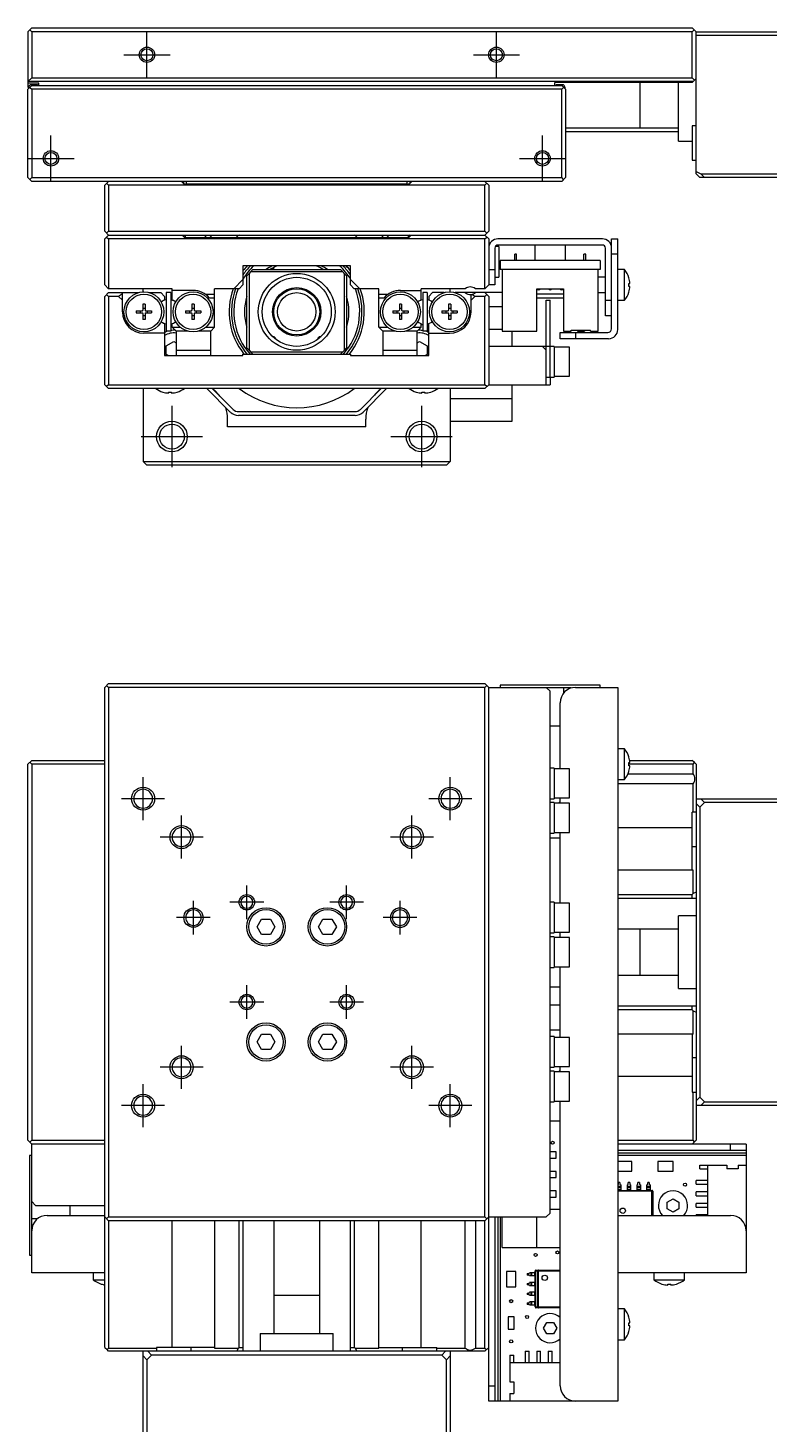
# Model space of a CAD drawing. Extents: x 0 to 668, y -8 to 417.
# Drawn here: x 98.8 to 195.3, y 224.8 to 406.7 of the extents above; entities that cross this region are included whole.
import ezdxf

# ---------------------------------------------------------------- set-up
doc = ezdxf.new("R2010")
doc.units = 0
doc.header["$LTSCALE"] = 0.5
doc.linetypes.add('CENTER', pattern=[50.8, 31.75, -6.35, 6.35, -6.35])
for name, color, linetype in [('MSM_CENTER', 1, 'CENTER'), ('MSM_CONTINUOUS', 7, 'CONTINUOUS'), ('MSM_NARROW', 5, 'CONTINUOUS')]:
    doc.layers.add(name, color=color, linetype=linetype)

msp = doc.modelspace()

# ---------------------------------------------------------------- linework, layer by layer
at = {"layer": 'MSM_CENTER'}
for p, q in [((114.25, 400.25), (114.25, 406.25)), ((159.75, 400.25), (159.75, 406.25)), ((111.25, 403.25), (117.25, 403.25)), ((156.75, 403.25), (162.75, 403.25)), ((101.75, 386.75), (101.75, 392.75)), ((165.75, 386.75), (165.75, 392.75)), ((98.75, 389.75), (104.75, 389.75)), ((162.75, 389.75), (168.75, 389.75)), ((117.49, 357.49), (117.49, 349.49)), ((150.01, 357.49), (150.01, 349.49)), ((113.49, 353.49), (121.49, 353.49)), ((146.01, 353.49), (154.01, 353.49)), ((113.75, 303.5), (113.75, 309.1)), ((153.75, 303.5), (153.75, 309.1)), ((116.55, 306.3), (110.95, 306.3)), ((156.55, 306.3), (150.95, 306.3)), ((118.75, 298.5), (118.75, 304.1)), ((148.75, 298.5), (148.75, 304.1)), ((121.55, 301.3), (115.95, 301.3)), ((151.55, 301.3), (145.95, 301.3)), ((127.25, 290.6), (127.25, 295)), ((140.25, 290.6), (140.25, 295)), ((120.3, 288.6), (120.3, 293)), ((147.2, 288.6), (147.2, 293)), ((129.45, 292.8), (125.05, 292.8)), ((142.45, 292.8), (138.05, 292.8)), ((122.5, 290.8), (118.1, 290.8)), ((149.4, 290.8), (145, 290.8)), ((127.25, 277.6), (127.25, 282)), ((140.25, 277.6), (140.25, 282)), ((129.45, 279.8), (125.05, 279.8)), ((142.45, 279.8), (138.05, 279.8)), ((118.75, 268.5), (118.75, 274.1)), ((148.75, 268.5), (148.75, 274.1)), ((121.55, 271.3), (115.95, 271.3)), ((151.55, 271.3), (145.95, 271.3)), ((113.75, 263.5), (113.75, 269.1)), ((153.75, 263.5), (153.75, 269.1)), ((116.55, 266.3), (110.95, 266.3)), ((156.55, 266.3), (150.95, 266.3))]:
    msp.add_line(p, q, dxfattribs=at)
at = {"layer": 'MSM_CONTINUOUS'}
for p, q in [((98.75, 406.25), (99.25, 406.75)), ((98.75, 406.25), (98.75, 399.05)), ((99, 406.5), (99.25, 406.25)), ((99.25, 406.75), (185.25, 406.75)), ((99.25, 406.25), (99.25, 400.25)), ((185.25, 406.25), (99.25, 406.25)), ((185.75, 406.25), (185.25, 406.75)), ((185.25, 406.25), (185.5, 406.5)), ((185.25, 400.25), (185.25, 406.25)), ((185.75, 406.25), (199.25, 406.25)), ((185.75, 387.75), (185.75, 406.25)), ((199.25, 405.75), (185.75, 405.75)), ((99.25, 400.25), (98.75, 399.75)), ((185.35, 399.75), (98.75, 399.75)), ((100.15, 399.55), (98.75, 399.55)), ((98.75, 398.75), (99.25, 399.25)), ((98.85, 398.95), (98.75, 399.05)), ((98.75, 387.25), (98.75, 398.75)), ((98.85, 398.85), (98.85, 399.05)), ((99, 399), (99.25, 398.75)), ((99.85, 399.35), (99.15, 399.35)), ((99.15, 399.35), (99.15, 399.15)), ((99.25, 400.25), (185.25, 400.25)), ((99.25, 399.25), (168.25, 399.25)), ((99.25, 398.75), (99.25, 387.25)), ((168.25, 398.75), (99.25, 398.75)), ((99.85, 399.25), (99.85, 399.35)), ((100.15, 399.25), (100.15, 399.55)), ((185.25, 399.65), (167.35, 399.65)), ((167.35, 399.25), (167.35, 399.65)), ((168.35, 399.35), (167.65, 399.35)), ((167.65, 399.35), (167.65, 399.25)), ((168.25, 399.25), (168.75, 398.75)), ((168.25, 398.75), (168.5, 399)), ((168.25, 387.25), (168.25, 398.75)), ((168.35, 399.15), (168.35, 399.35)), ((168.65, 399.05), (168.65, 398.85)), ((168.75, 398.75), (168.75, 387.25)), ((178.45, 393.75), (178.45, 399.65)), ((183.45, 392), (183.45, 399.65)), ((185.55, 399.95), (185.25, 400.25)), ((185.25, 399.65), (185.55, 399.95)), ((185.55, 399.95), (185.75, 400.15)), ((168.75, 393.75), (183.45, 393.75)), ((168.75, 393.25), (183.45, 393.25)), ((185.25, 394), (185.25, 389.5)), ((185.75, 394), (185.25, 394)), ((183.45, 392), (185.25, 392)), ((185.25, 389.5), (185.75, 389.5)), ((185.75, 388.06), (186.36, 387.75)), ((186.25, 387.25), (185.75, 387.75)), ((186.36, 387.75), (199.25, 387.75)), ((186.36, 387.75), (186.86, 387.25)), ((99.25, 386.75), (98.75, 387.25)), ((99.25, 387.25), (99, 387)), ((99.25, 387.25), (168.25, 387.25)), ((168.25, 386.75), (99.25, 386.75)), ((108.75, 386.25), (109.25, 386.75)), ((108.75, 380.25), (108.75, 386.25)), ((109.25, 386.25), (109, 386.5)), ((158.25, 386.25), (109.25, 386.25)), ((109.25, 386.25), (109.25, 380.25)), ((119.05, 386.45), (118.75, 386.75)), ((119.05, 386.45), (148.45, 386.45)), ((148.75, 386.75), (148.45, 386.45)), ((158.25, 386.75), (158.75, 386.25)), ((158.5, 386.5), (158.25, 386.25)), ((158.25, 380.25), (158.25, 386.25)), ((158.75, 386.25), (158.75, 380.25)), ((168.5, 387), (168.25, 387.25)), ((168.25, 386.75), (168.75, 387.25)), ((199.25, 387.25), (186.25, 387.25)), ((109.25, 379.75), (108.75, 380.25)), ((108.75, 379.25), (109.25, 379.75)), ((108.75, 373.25), (108.75, 379.25)), ((109.25, 380.25), (109, 380)), ((109, 379.5), (109.25, 379.25)), ((109.25, 380.25), (158.25, 380.25)), ((109.25, 379.75), (158.25, 379.75)), ((158.25, 379.25), (109.25, 379.25)), ((109.25, 379.25), (109.25, 372.75)), ((119.15, 379.45), (118.85, 379.75)), ((119.25, 379.65), (118.95, 379.65)), ((119.15, 379.45), (148.35, 379.45)), ((119.25, 379.45), (119.25, 379.65)), ((121.74, 379.45), (122.04, 379.75)), ((122.75, 379.75), (122.45, 379.45)), ((145.05, 379.45), (144.75, 379.75)), ((145.46, 379.75), (145.76, 379.45)), ((148.55, 379.65), (148.25, 379.65)), ((148.25, 379.65), (148.25, 379.45)), ((148.65, 379.75), (148.35, 379.45)), ((158.5, 380), (158.25, 380.25)), ((158.25, 379.75), (158.75, 380.25)), ((158.25, 379.75), (158.75, 379.25)), ((158.25, 379.25), (158.5, 379.5)), ((158.25, 372.75), (158.25, 379.25)), ((158.75, 379.25), (158.75, 373.25)), ((173.55, 379.25), (159.95, 379.25)), ((174.75, 367.55), (174.75, 379.25)), ((174.75, 379.25), (175.55, 379.25)), ((175.55, 367.45), (175.55, 379.25)), ((159.55, 378.05), (159.55, 373.25)), ((160.05, 378.25), (159.6, 378.25)), ((173.55, 378.45), (159.95, 378.45)), ((160.05, 378.25), (160.05, 374.25)), ((162.13, 376.45), (162.13, 377.25)), ((162.38, 377.25), (162.13, 377.25)), ((162.38, 376.45), (162.38, 377.25)), ((164.75, 378.45), (164.75, 376.45)), ((168.75, 376.45), (168.75, 378.45)), ((171.13, 376.45), (171.13, 377.25)), ((171.38, 377.25), (171.13, 377.25)), ((171.38, 376.45), (171.38, 377.25)), ((173.95, 369.25), (173.95, 378.05)), ((175.55, 377.25), (174.75, 377.25)), ((140.75, 375.75), (126.75, 375.75)), ((126.75, 375.75), (126.75, 373.25)), ((127.75, 374.95), (127.55, 374.75)), ((127.75, 374.95), (128.05, 375.25)), ((139.75, 374.95), (127.75, 374.95)), ((128.05, 375.25), (139.45, 375.25)), ((139.45, 375.25), (140.25, 374.45)), ((140.75, 373.25), (140.75, 375.75)), ((158.75, 375.25), (159.55, 375.25)), ((160.05, 375.95), (160.25, 375.95)), ((160.25, 376.45), (160.25, 375.25)), ((173.25, 376.45), (160.25, 376.45)), ((173.25, 375.25), (160.25, 375.25)), ((160.5, 375.25), (160.5, 367.25)), ((173, 367.25), (173, 375.25)), ((173.25, 376.45), (173.25, 375.25)), ((176.45, 375.25), (175.55, 375.25)), ((176.45, 371.25), (176.45, 375.25)), ((109.25, 372.75), (108.75, 373.25)), ((125.54, 372.75), (126.75, 373.96)), ((126.75, 373.25), (126.25, 372.75)), ((127.25, 374.45), (127.55, 374.75)), ((127.25, 365.05), (127.25, 374.45)), ((127.55, 374.75), (127.55, 364.75)), ((139.95, 364.75), (139.95, 374.75)), ((140.25, 374.45), (140.25, 365.05)), ((140.75, 373.96), (141.96, 372.75)), ((141.25, 372.75), (140.75, 373.25)), ((158.75, 373.25), (158.25, 372.75)), ((159.55, 373.25), (158.75, 373.25)), ((159.55, 374.25), (160.05, 374.25)), ((173.95, 374.25), (173, 374.25)), ((177.01, 374.18), (177.01, 374.2)), ((177.01, 373.45), (177.14, 373.45)), ((177.01, 373.05), (177.01, 373.45)), ((177.14, 373.05), (177.01, 373.05)), ((108.75, 371.75), (109.25, 372.25)), ((108.75, 360.25), (108.75, 371.75)), ((109, 372), (109.25, 371.75)), ((117.55, 372.75), (109.25, 372.75)), ((109.25, 372.25), (113.14, 372.25)), ((109.25, 371.75), (109.25, 360.25)), ((110.55, 371.75), (109.25, 371.75)), ((111.05, 372.1), (110.55, 371.75)), ((110.55, 371.75), (111.05, 371.25)), ((111.05, 369.75), (111.05, 372.25)), ((113.75, 372.35), (113.75, 372.75)), ((114.57, 372.25), (116.05, 372.25)), ((116.55, 371.75), (116.05, 372.25)), ((116.55, 371.29), (116.41, 371.21)), ((116.55, 371.75), (116.55, 371.29)), ((117.35, 372.25), (116.75, 372.25)), ((116.75, 372.25), (116.75, 367.25)), ((117.35, 372.25), (117.35, 367.25)), ((117.55, 371.29), (117.55, 372.75)), ((120.25, 372.55), (117.55, 372.55)), ((117.93, 371.08), (117.55, 371.29)), ((121.85, 372.05), (123.05, 372.05)), ((123.05, 371.55), (122.4, 371.55)), ((126.25, 372.75), (123.05, 372.75)), ((123.05, 367.75), (123.05, 372.75)), ((144.45, 372.75), (141.25, 372.75)), ((144.45, 367.75), (144.45, 372.75)), ((144.45, 372.05), (145.65, 372.05)), ((145.11, 371.55), (144.45, 371.55)), ((147.25, 372.55), (149.95, 372.55)), ((149.95, 371.29), (149.58, 371.08)), ((155.69, 372.75), (149.95, 372.75)), ((149.95, 371.29), (149.95, 372.75)), ((150.75, 372.25), (150.15, 372.25)), ((150.15, 372.25), (150.15, 367.25)), ((150.75, 372.25), (150.75, 367.25)), ((151.45, 372.25), (150.95, 371.75)), ((150.95, 371.75), (150.95, 371.29)), ((151.09, 371.21), (150.95, 371.29)), ((152.94, 372.25), (151.45, 372.25)), ((153.75, 372.35), (153.75, 372.75)), ((160.5, 372.25), (154.37, 372.25)), ((156.45, 372), (156.57, 372.02)), ((156.45, 369.75), (156.45, 372)), ((156.45, 371.25), (156.95, 371.75)), ((156.95, 371.75), (156.57, 372.02)), ((158.25, 371.75), (156.95, 371.75)), ((158.25, 372.75), (157.01, 372.75)), ((158.75, 371.75), (158.25, 372.25)), ((158.25, 371.75), (158.5, 372)), ((158.25, 360.25), (158.25, 371.75)), ((158.75, 371.75), (158.75, 360.25)), ((165, 372.75), (168.5, 372.75)), ((165, 367.25), (165, 372.75)), ((168.5, 372.05), (165, 372.05)), ((168.5, 371.55), (165, 371.55)), ((166.25, 371.25), (166.75, 371.25)), ((166.25, 360.25), (166.25, 371.25)), ((166.75, 361.25), (166.75, 371.25)), ((168.5, 372.75), (168.5, 367.25)), ((173, 372.25), (173.95, 372.25)), ((173.95, 371.25), (174.75, 371.25)), ((175.55, 371.25), (176.45, 371.25)), ((177.01, 372.3), (177.01, 372.32)), ((112.85, 369.89), (113.65, 369.89)), ((112.85, 369.89), (112.85, 369.6)), ((112.85, 369.6), (113.65, 369.6)), ((113.38, 369.89), (113.38, 369.6)), ((114, 370.75), (113.71, 370.75)), ((113.71, 370.75), (113.71, 369.95)), ((113.71, 370.22), (114, 370.22)), ((113.71, 369.54), (113.71, 368.75)), ((114, 370.75), (114, 369.95)), ((114, 369.54), (114, 368.75)), ((114.06, 369.89), (114.85, 369.89)), ((114.06, 369.6), (114.85, 369.6)), ((114.32, 369.6), (114.32, 369.89)), ((114.85, 369.89), (114.85, 369.6)), ((119.25, 369.89), (120.05, 369.89)), ((119.25, 369.89), (119.25, 369.6)), ((119.25, 369.6), (120.05, 369.6)), ((119.78, 369.89), (119.78, 369.6)), ((120.4, 370.75), (120.11, 370.75)), ((120.11, 370.75), (120.11, 369.95)), ((120.11, 370.22), (120.4, 370.22)), ((120.11, 369.54), (120.11, 368.75)), ((120.4, 370.75), (120.4, 369.95)), ((120.4, 369.54), (120.4, 368.75)), ((120.46, 369.89), (121.25, 369.89)), ((120.46, 369.6), (121.25, 369.6)), ((120.72, 369.6), (120.72, 369.89)), ((121.25, 369.89), (121.25, 369.6)), ((146.25, 369.89), (147.05, 369.89)), ((146.25, 369.89), (146.25, 369.6)), ((146.25, 369.6), (147.05, 369.6)), ((146.78, 369.89), (146.78, 369.6)), ((147.4, 370.75), (147.11, 370.75)), ((147.11, 370.75), (147.11, 369.95)), ((147.11, 370.22), (147.4, 370.22)), ((147.11, 369.54), (147.11, 368.75)), ((147.4, 370.75), (147.4, 369.95)), ((147.4, 369.54), (147.4, 368.75)), ((147.46, 369.89), (148.25, 369.89)), ((147.46, 369.6), (148.25, 369.6)), ((147.72, 369.6), (147.72, 369.89)), ((148.25, 369.89), (148.25, 369.6)), ((152.65, 369.89), (153.45, 369.89)), ((152.65, 369.89), (152.65, 369.6)), ((152.65, 369.6), (153.45, 369.6)), ((153.18, 369.89), (153.18, 369.6)), ((153.8, 370.75), (153.51, 370.75)), ((153.51, 370.75), (153.51, 369.95)), ((153.51, 370.22), (153.8, 370.22)), ((153.51, 369.54), (153.51, 368.75)), ((153.8, 370.75), (153.8, 369.95)), ((153.8, 369.54), (153.8, 368.75)), ((153.86, 369.89), (154.65, 369.89)), ((153.86, 369.6), (154.65, 369.6)), ((154.12, 369.6), (154.12, 369.89)), ((154.65, 369.89), (154.65, 369.6)), ((158.75, 370.45), (160.5, 370.45)), ((113.71, 369.28), (114, 369.28)), ((114, 368.75), (113.71, 368.75)), ((116.18, 368.42), (116.55, 368.21)), ((116.55, 368.21), (116.55, 364.05)), ((117.55, 368.21), (117.69, 368.29)), ((117.55, 367.75), (117.55, 368.21)), ((117.55, 367.75), (118.59, 367.75)), ((117.55, 367.75), (118.05, 367.25)), ((120.11, 369.28), (120.4, 369.28)), ((120.4, 368.75), (120.11, 368.75)), ((121.91, 367.75), (123.05, 367.75)), ((122.55, 367.25), (123.05, 367.75)), ((144.45, 367.75), (145.59, 367.75)), ((144.45, 367.75), (144.95, 367.25)), ((147.11, 369.28), (147.4, 369.28)), ((147.4, 368.75), (147.11, 368.75)), ((148.91, 367.75), (149.95, 367.75)), ((149.45, 367.25), (149.95, 367.75)), ((149.81, 368.29), (149.95, 368.21)), ((149.95, 367.75), (149.95, 368.21)), ((150.95, 368.21), (151.33, 368.42)), ((150.95, 364.05), (150.95, 368.21)), ((153.51, 369.28), (153.8, 369.28)), ((153.8, 368.75), (153.51, 368.75)), ((174.75, 369.25), (173.95, 369.25)), ((116.55, 366.95), (113.85, 366.95)), ((117.35, 367.25), (116.75, 367.25)), ((116.75, 365.33), (117.75, 365.9)), ((117.75, 365.9), (118.05, 365.73)), ((119.54, 367.25), (118.05, 367.25)), ((118.05, 367.25), (118.05, 364.05)), ((122.55, 367.25), (120.97, 367.25)), ((122.55, 364.05), (122.55, 367.25)), ((130.59, 366.55), (130.78, 366.55)), ((131, 366.32), (130.78, 366.55)), ((131, 366.32), (130.83, 366.32)), ((131, 366.19), (131, 366.32)), ((136.73, 366.55), (136.5, 366.32)), ((136.67, 366.32), (136.5, 366.32)), ((136.5, 366.32), (136.5, 366.19)), ((136.73, 366.55), (136.92, 366.55)), ((146.54, 367.25), (144.95, 367.25)), ((144.95, 367.25), (144.95, 364.05)), ((149.45, 367.25), (147.97, 367.25)), ((149.45, 364.05), (149.45, 367.25)), ((149.45, 365.73), (149.75, 365.9)), ((149.75, 365.9), (150.75, 365.33)), ((150.75, 367.25), (150.15, 367.25)), ((150.95, 366.95), (153.65, 366.95)), ((160.5, 367.45), (158.75, 367.45)), ((160.5, 367.25), (165, 367.25)), ((161.75, 367.25), (161.75, 365.25)), ((168.05, 366.25), (168.05, 367.05)), ((168.05, 367.05), (174.25, 367.05)), ((174.35, 366.25), (168.05, 366.25)), ((168.5, 367.25), (169.5, 367.25)), ((169.5, 367.35), (172, 367.35)), ((169.5, 367.25), (169.5, 367.35)), ((170.05, 367.05), (170.05, 366.25)), ((170.3, 367.35), (170.3, 367.25)), ((170.3, 367.25), (171.2, 367.25)), ((170.68, 367.35), (170.68, 367.25)), ((170.83, 367.35), (170.83, 367.25)), ((171.2, 367.35), (171.2, 367.25)), ((172, 367.25), (172, 367.35)), ((172, 367.25), (173, 367.25)), ((116.55, 364.05), (126.75, 364.05)), ((116.75, 364.17), (116.75, 365.33)), ((116.96, 364.05), (116.75, 364.17)), ((118.05, 364.75), (122.55, 364.75)), ((126.75, 364.05), (126.75, 364.25)), ((126.75, 364.25), (140.75, 364.25)), ((127.55, 364.75), (127.25, 365.05)), ((127.55, 364.75), (127.75, 364.55)), ((127.75, 364.55), (139.75, 364.55)), ((128.05, 364.25), (127.75, 364.55)), ((139.75, 364.55), (139.45, 364.25)), ((139.75, 364.55), (139.95, 364.75)), ((140.25, 365.05), (139.95, 364.75)), ((140.75, 364.25), (140.75, 364.05)), ((140.75, 364.05), (150.95, 364.05)), ((144.95, 364.75), (149.45, 364.75)), ((150.75, 364.17), (150.54, 364.05)), ((150.75, 365.33), (150.75, 364.17)), ((167.25, 365.25), (158.75, 365.25)), ((165.75, 365.25), (166.25, 364.75)), ((167.25, 365.25), (167.25, 361.25)), ((169.25, 365.15), (167.25, 365.15)), ((169.25, 361.35), (169.25, 365.15)), ((166.25, 361.25), (167.25, 361.25)), ((166.75, 361.25), (166.75, 360.25)), ((167.25, 361.35), (169.25, 361.35)), ((109.25, 359.75), (108.75, 360.25)), ((109.25, 360.25), (109, 360)), ((109.25, 360.25), (158.25, 360.25)), ((158.25, 359.75), (109.25, 359.75)), ((113.75, 359.75), (113.75, 350.25)), ((116.3, 359.29), (116.32, 359.29)), ((117.05, 359.29), (117.45, 359.29)), ((117.05, 359.16), (117.05, 359.29)), ((117.45, 359.29), (117.45, 359.16)), ((118.18, 359.29), (118.2, 359.29)), ((125.1, 356.69), (122.04, 359.75)), ((122.75, 359.75), (125.46, 357.04)), ((142.04, 357.04), (144.75, 359.75)), ((145.46, 359.75), (142.4, 356.69)), ((149.3, 359.29), (149.32, 359.29)), ((150.05, 359.29), (150.45, 359.29)), ((150.05, 359.16), (150.05, 359.29)), ((150.45, 359.29), (150.45, 359.16)), ((151.18, 359.29), (151.2, 359.29)), ((153.75, 359.75), (153.75, 350.25)), ((153.75, 358.45), (161.75, 358.45)), ((158.5, 360), (158.25, 360.25)), ((158.75, 360.25), (158.25, 359.75)), ((158.75, 360.25), (166.75, 360.25)), ((161.75, 360.25), (161.75, 355.45)), ((126.17, 356.75), (141.34, 356.75)), ((124.75, 354.75), (124.75, 355.75)), ((141.34, 356.25), (126.17, 356.25)), ((142.75, 354.75), (142.75, 355.75)), ((161.75, 355.45), (153.75, 355.45)), ((142.75, 354.75), (124.75, 354.75)), ((114.25, 349.75), (113.75, 350.25)), ((113.75, 350.25), (153.75, 350.25)), ((153.25, 349.75), (114.25, 349.75)), ((153.75, 350.25), (153.25, 349.75)), ((109.25, 321.3), (108.75, 320.8)), ((108.75, 234.8), (108.75, 320.8)), ((109.25, 320.8), (109, 321.05)), ((109.25, 321.3), (158.25, 321.3)), ((158.25, 320.8), (109.25, 320.8)), ((109.25, 320.8), (109.25, 251.8)), ((158.75, 320.8), (158.25, 321.3)), ((158.5, 321.05), (158.25, 320.8)), ((158.25, 251.8), (158.25, 320.8)), ((158.75, 227.8), (158.75, 320.8)), ((158.75, 320.8), (169.5, 320.8)), ((160.25, 321.1), (160.25, 320.8)), ((173.25, 321.1), (160.25, 321.1)), ((166.75, 320.3), (166.25, 320.8)), ((166.75, 252.3), (166.75, 320.3)), ((168.5, 320.8), (168.5, 320.06)), ((169.5, 320.72), (169.5, 320.8)), ((170.05, 320.8), (175.55, 320.8)), ((173.25, 320.8), (173.25, 321.1)), ((175.55, 320.8), (175.55, 227.8)), ((168.05, 310.2), (168.05, 318.8)), ((166.75, 315.8), (168.05, 315.8)), ((99.25, 311.3), (98.75, 310.8)), ((99.25, 311.3), (108.75, 311.3)), ((176.45, 312.8), (175.55, 312.8)), ((176.45, 308.8), (176.45, 312.8)), ((177.01, 311.73), (177.01, 311.75)), ((177.11, 311.3), (185.25, 311.3)), ((185.55, 311), (185.25, 311.3)), ((98.75, 261.8), (98.75, 310.8)), ((99, 311.05), (99.25, 310.8)), ((108.75, 310.8), (99.25, 310.8)), ((99.25, 310.8), (99.25, 261.8)), ((167.25, 310.3), (166.75, 310.3)), ((167.25, 310.3), (167.25, 306.3)), ((169.25, 310.2), (167.25, 310.2)), ((169.25, 306.4), (169.25, 310.2)), ((176.9, 309.56), (185.35, 309.56)), ((177.01, 311), (177.14, 311)), ((177.01, 310.6), (177.01, 311)), ((185.35, 310.8), (177.01, 310.8)), ((177.14, 310.6), (177.01, 310.6)), ((177.01, 309.85), (177.01, 309.87)), ((185.35, 310.8), (185.55, 311)), ((185.35, 309.56), (185.35, 310.8)), ((185.55, 311), (185.75, 310.8)), ((185.75, 310.8), (185.75, 261.8)), ((175.55, 308.8), (176.45, 308.8)), ((185.35, 308.24), (175.55, 308.24)), ((185.35, 304.55), (185.35, 308.24)), ((166.75, 306.3), (167.25, 306.3)), ((167.25, 305.8), (166.75, 305.8)), ((167.25, 306.4), (169.25, 306.4)), ((167.25, 305.8), (167.25, 301.8)), ((169.25, 305.7), (167.25, 305.7)), ((168.05, 305.7), (168.05, 306.4)), ((169.25, 301.9), (169.25, 305.7)), ((185.75, 306.3), (246.25, 306.3)), ((186.25, 305.19), (185.75, 305.69)), ((186.86, 305.8), (186.25, 305.19)), ((186.36, 306.3), (186.86, 305.8)), ((199.25, 305.8), (186.86, 305.8)), ((185.25, 297), (185.25, 304.55)), ((185.75, 304.55), (185.25, 304.55)), ((186.25, 305.19), (186.25, 267.41)), ((185.25, 302.5), (175.55, 302.5)), ((166.75, 301.8), (167.25, 301.8)), ((166.75, 301.2), (168.05, 301.2)), ((167.25, 301.9), (169.25, 301.9)), ((168.05, 292.7), (168.05, 301.9)), ((185.25, 300.05), (185.75, 300.05)), ((185.35, 297), (175.55, 297)), ((185.35, 293.94), (185.35, 297)), ((175.55, 293.8), (185.25, 293.8)), ((185.75, 293.3), (175.55, 293.3)), ((185.25, 293.8), (185.35, 293.94)), ((185.25, 293.3), (185.25, 293.8)), ((185.75, 294.11), (185.35, 293.94)), ((167.25, 292.8), (166.75, 292.8)), ((167.25, 292.8), (167.25, 288.8)), ((169.25, 292.7), (167.25, 292.7)), ((169.25, 288.9), (169.25, 292.7)), ((128.6, 289.6), (129.17, 290.6)), ((129.17, 288.6), (128.6, 289.6)), ((129.17, 290.6), (130.33, 290.6)), ((130.33, 290.6), (130.91, 289.6)), ((130.91, 289.6), (130.33, 288.6)), ((136.6, 289.6), (137.17, 290.6)), ((137.17, 288.6), (136.6, 289.6)), ((137.17, 290.6), (138.33, 290.6)), ((138.33, 290.6), (138.91, 289.6)), ((138.91, 289.6), (138.33, 288.6)), ((183.45, 289.3), (175.55, 289.3)), ((178.45, 283.3), (178.45, 289.3)), ((183.45, 281.55), (183.45, 291.05)), ((185.75, 291.05), (183.45, 291.05)), ((130.33, 288.6), (129.17, 288.6)), ((138.33, 288.6), (137.17, 288.6)), ((166.75, 288.8), (167.25, 288.8)), ((167.25, 288.3), (166.75, 288.3)), ((167.25, 288.9), (169.25, 288.9)), ((167.25, 288.3), (167.25, 284.3)), ((169.25, 288.2), (167.25, 288.2)), ((168.05, 288.2), (168.05, 288.9)), ((169.25, 284.4), (169.25, 288.2)), ((166.75, 284.3), (167.25, 284.3)), ((167.25, 284.4), (169.25, 284.4)), ((168.05, 275.2), (168.05, 284.4)), ((175.55, 283.3), (183.45, 283.3)), ((166.75, 281.8), (168.05, 281.8)), ((183.45, 281.55), (185.75, 281.55)), ((168.05, 279.4), (166.75, 279.4)), ((175.55, 279.3), (185.75, 279.3)), ((185.25, 278.8), (175.55, 278.8)), ((185.25, 278.8), (185.25, 279.3)), ((185.35, 278.66), (185.25, 278.8)), ((185.35, 275.6), (185.35, 278.66)), ((185.35, 278.66), (185.75, 278.49)), ((128.6, 274.6), (129.17, 275.6)), ((129.17, 275.6), (130.33, 275.6)), ((130.33, 275.6), (130.91, 274.6)), ((136.6, 274.6), (137.17, 275.6)), ((137.17, 275.6), (138.33, 275.6)), ((138.33, 275.6), (138.91, 274.6)), ((166.75, 276.2), (168.05, 276.2)), ((167.25, 275.3), (166.75, 275.3)), ((167.25, 275.3), (167.25, 271.3)), ((169.25, 275.2), (167.25, 275.2)), ((169.25, 271.4), (169.25, 275.2)), ((185.35, 275.6), (175.55, 275.6)), ((185.25, 275.6), (185.25, 268.05)), ((129.17, 273.6), (128.6, 274.6)), ((130.33, 273.6), (129.17, 273.6)), ((130.91, 274.6), (130.33, 273.6)), ((137.17, 273.6), (136.6, 274.6)), ((138.33, 273.6), (137.17, 273.6)), ((138.91, 274.6), (138.33, 273.6)), ((166.75, 271.3), (167.25, 271.3)), ((167.25, 271.4), (169.25, 271.4)), ((168.05, 270.7), (168.05, 271.4)), ((185.75, 272.55), (185.25, 272.55)), ((167.25, 270.8), (166.75, 270.8)), ((167.25, 270.8), (167.25, 266.8)), ((169.25, 270.7), (167.25, 270.7)), ((169.25, 266.9), (169.25, 270.7)), ((185.25, 270.1), (175.55, 270.1)), ((185.25, 268.05), (185.75, 268.05)), ((185.35, 261.8), (185.35, 268.05)), ((166.75, 266.8), (167.25, 266.8)), ((167.25, 266.9), (169.25, 266.9)), ((168.05, 229.8), (168.05, 266.9)), ((185.75, 266.91), (186.25, 267.41)), ((246.25, 266.3), (185.75, 266.3)), ((186.25, 267.41), (186.86, 266.8)), ((186.86, 266.8), (186.36, 266.3)), ((186.86, 266.8), (199.25, 266.8)), ((166.75, 264.3), (168.05, 264.3)), ((98.75, 261.8), (99.25, 261.3)), ((99.25, 261.8), (99, 261.55)), ((99.25, 261.8), (108.75, 261.8)), ((99.25, 244.5), (99.25, 261.3)), ((108.75, 261.3), (99.25, 261.3)), ((167.55, 260.27), (166.75, 260.27)), ((167.55, 259.47), (167.55, 260.27)), ((175.55, 261.8), (185.35, 261.8)), ((192.25, 261.3), (175.55, 261.3)), ((175.55, 260.5), (192.25, 260.5)), ((185.25, 261.3), (185.55, 261.6)), ((185.55, 261.6), (185.35, 261.8)), ((185.75, 261.8), (185.55, 261.6)), ((190.25, 260.5), (190.25, 261.3)), ((192.25, 261.3), (192.25, 244.5)), ((98.95, 259.8), (98.95, 246.8)), ((99.25, 259.8), (98.95, 259.8)), ((166.75, 259.47), (167.55, 259.47)), ((192.25, 260.1), (175.55, 260.1)), ((192.25, 259.8), (175.55, 259.8)), ((177.38, 259.01), (175.55, 259.01)), ((177.38, 257.76), (177.38, 259.01)), ((180.77, 259.01), (180.77, 257.76)), ((182.77, 259.01), (180.77, 259.01)), ((182.77, 257.76), (182.77, 259.01)), ((186.25, 258.05), (186.25, 258.55)), ((186.25, 258.55), (189.75, 258.55)), ((187.25, 258.55), (187.25, 252)), ((189.75, 258.55), (189.75, 258.05)), ((191.25, 258.55), (191.25, 258.05)), ((191.25, 258.55), (192.25, 258.55)), ((167.55, 257.73), (166.75, 257.73)), ((166.75, 256.93), (167.55, 256.93)), ((167.55, 256.93), (167.55, 257.73)), ((175.55, 257.76), (177.38, 257.76)), ((180.77, 257.76), (182.77, 257.76)), ((185.75, 256.05), (185.75, 256.55)), ((187.25, 256.55), (185.75, 256.55)), ((186.25, 258.05), (187.25, 258.05)), ((191.25, 258.05), (189.75, 258.05)), ((167.55, 255.19), (166.75, 255.19)), ((167.55, 254.39), (167.55, 255.19)), ((175.55, 256), (175.64, 256.05)), ((175.55, 255.79), (175.96, 255.79)), ((175.55, 255.69), (175.96, 255.69)), ((175.96, 255.36), (175.55, 255.36)), ((175.55, 255.25), (180, 255.25)), ((180.1, 255.15), (175.55, 255.15)), ((175.84, 256.3), (175.64, 256.3)), ((175.64, 256.05), (175.64, 256.3)), ((175.84, 256.3), (175.84, 256.05)), ((175.84, 256.05), (175.96, 255.98)), ((175.96, 255.98), (175.96, 255.25)), ((176.8, 255.98), (176.91, 256.05)), ((176.8, 255.25), (176.8, 255.98)), ((176.8, 255.79), (177.23, 255.79)), ((176.8, 255.69), (177.23, 255.69)), ((177.23, 255.36), (176.8, 255.36)), ((177.11, 256.3), (176.91, 256.3)), ((176.91, 256.05), (176.91, 256.3)), ((177.11, 256.3), (177.11, 256.05)), ((177.11, 256.05), (177.23, 255.98)), ((177.23, 255.98), (177.23, 255.25)), ((178.07, 255.98), (178.18, 256.05)), ((178.07, 255.25), (178.07, 255.98)), ((178.07, 255.79), (178.5, 255.79)), ((178.07, 255.69), (178.5, 255.69)), ((178.5, 255.36), (178.07, 255.36)), ((178.18, 256.05), (178.18, 256.3)), ((178.38, 256.3), (178.18, 256.3)), ((178.38, 256.3), (178.38, 256.05)), ((178.38, 256.05), (178.5, 255.98)), ((178.5, 255.98), (178.5, 255.25)), ((179.34, 255.98), (179.45, 256.05)), ((179.34, 255.25), (179.34, 255.98)), ((179.34, 255.79), (179.77, 255.79)), ((179.34, 255.69), (179.77, 255.69)), ((179.77, 255.36), (179.34, 255.36)), ((179.65, 256.3), (179.45, 256.3)), ((179.45, 256.05), (179.45, 256.3)), ((179.65, 256.3), (179.65, 256.05)), ((179.65, 256.05), (179.77, 255.98)), ((179.77, 255.98), (179.77, 255.25)), ((180, 252), (180, 255.25)), ((180.1, 255.15), (180.1, 252)), ((185.75, 256.05), (187.25, 256.05)), ((185.75, 254.55), (185.75, 255.05)), ((187.25, 255.05), (185.75, 255.05)), ((99.25, 253.8), (99.75, 253.3)), ((99.75, 253.3), (108.75, 253.3)), ((104.25, 252), (104.25, 253.3)), ((166.75, 254.39), (167.55, 254.39)), ((182, 253.73), (182.75, 254.17)), ((182, 252.87), (182, 253.73)), ((182.75, 254.17), (183.5, 253.73)), ((183.5, 253.73), (183.5, 252.87)), ((185.75, 254.55), (187.25, 254.55)), ((185.75, 253.05), (185.75, 253.55)), ((187.25, 253.55), (185.75, 253.55)), ((185.75, 253.05), (187.25, 253.05)), ((99.99, 251.55), (99.25, 251.55)), ((101.25, 252), (108.75, 252)), ((108.75, 251.8), (109.25, 251.3)), ((109, 251.55), (109.25, 251.8)), ((109.25, 251.8), (158.25, 251.8)), ((109.25, 251.3), (109.25, 234.7)), ((158.25, 251.3), (109.25, 251.3)), ((117.55, 234.8), (117.55, 251.3)), ((123.05, 251.3), (123.05, 234.7)), ((126.25, 234.8), (126.25, 251.3)), ((126.75, 251.3), (126.75, 234.3)), ((130.75, 251.3), (130.75, 236.6)), ((136.75, 236.6), (136.75, 251.3)), ((140.75, 234.3), (140.75, 251.3)), ((141.25, 251.3), (141.25, 234.8)), ((144.45, 234.7), (144.45, 251.3)), ((149.95, 234.8), (149.95, 251.3)), ((155.69, 234.7), (155.69, 251.3)), ((157.01, 251.3), (157.01, 234.7)), ((158.25, 251.8), (158.5, 251.55)), ((158.25, 251.3), (158.75, 251.8)), ((158.25, 234.7), (158.25, 251.3)), ((158.75, 251.8), (166.25, 251.8)), ((159.55, 251.8), (159.55, 227.8)), ((159.95, 251.8), (159.95, 227.8)), ((160.25, 251.8), (160.25, 227.8)), ((160.5, 247.8), (160.5, 251.8)), ((165, 247.8), (165, 251.8)), ((166.25, 251.8), (166.75, 252.3)), ((166.75, 252.8), (168.05, 252.8)), ((175.55, 252), (190.25, 252)), ((182.75, 252.43), (182, 252.87)), ((183.5, 252.87), (182.75, 252.43)), ((185.75, 252), (185.75, 252.05)), ((187.25, 252.05), (185.75, 252.05)), ((160.5, 247.8), (168.05, 247.8)), ((98.95, 246.8), (99.25, 246.8)), ((108.75, 244.5), (99.25, 244.5)), ((107.25, 244.5), (107.25, 243.6)), ((162.3, 244.68), (161.05, 244.68)), ((161.05, 244.68), (161.05, 242.68)), ((162.3, 242.68), (162.3, 244.68)), ((163.75, 244.41), (163.75, 244.21)), ((163.75, 244.41), (164, 244.41)), ((164, 244.21), (163.75, 244.21)), ((164, 244.41), (164.07, 244.53)), ((164.07, 244.1), (164, 244.21)), ((164.8, 244.53), (164.07, 244.53)), ((164.8, 244.1), (164.07, 244.1)), ((164.26, 244.1), (164.26, 244.53)), ((164.36, 244.1), (164.36, 244.53)), ((164.69, 244.53), (164.69, 244.1)), ((164.8, 240.06), (164.8, 244.76)), ((164.8, 244.76), (168.05, 244.76)), ((164.84, 244.79), (164.83, 244.79)), ((164.83, 244.79), (164.83, 244.78)), ((164.83, 244.78), (164.83, 244.77)), ((164.83, 244.77), (164.83, 244.76)), ((164.83, 244.76), (164.83, 240.06)), ((164.83, 244.76), (164.83, 244.76)), ((164.85, 244.82), (164.84, 244.81)), ((164.84, 244.81), (164.84, 244.81)), ((164.84, 244.81), (164.84, 244.8)), ((164.84, 244.8), (164.84, 244.79)), ((164.86, 244.83), (164.85, 244.83)), ((164.85, 244.83), (164.85, 244.82)), ((164.87, 244.84), (164.86, 244.84)), ((164.86, 244.84), (164.86, 244.84)), ((164.86, 244.84), (164.86, 244.83)), ((164.88, 244.85), (164.87, 244.85)), ((164.87, 244.85), (164.87, 244.84)), ((164.89, 244.85), (164.88, 244.85)), ((164.88, 244.85), (164.88, 244.85)), ((164.9, 244.86), (164.89, 244.85)), ((164.9, 244.86), (168.05, 244.86)), ((164.9, 244.86), (164.9, 244.86)), ((165.16, 244.79), (165.15, 244.78)), ((165.15, 244.78), (165.15, 244.77)), ((165.15, 244.77), (165.15, 244.76)), ((165.15, 240.06), (165.15, 244.76)), ((165.15, 244.76), (165.15, 244.76)), ((165.17, 244.81), (165.16, 244.81)), ((165.16, 244.81), (165.16, 244.8)), ((165.16, 244.8), (165.16, 244.79)), ((165.16, 244.79), (165.16, 244.79)), ((165.18, 244.83), (165.17, 244.83)), ((165.17, 244.83), (165.17, 244.82)), ((165.17, 244.82), (165.17, 244.81)), ((165.19, 244.84), (165.18, 244.84)), ((165.18, 244.84), (165.18, 244.83)), ((165.2, 244.85), (165.19, 244.84)), ((165.19, 244.84), (165.19, 244.84)), ((165.21, 244.85), (165.2, 244.85)), ((165.2, 244.85), (165.2, 244.85)), ((165.22, 244.86), (165.21, 244.85)), ((165.21, 244.85), (165.21, 244.85)), ((165.22, 239.96), (165.22, 244.86)), ((165.22, 244.86), (165.22, 244.86)), ((192.25, 244.5), (175.55, 244.5)), ((180.25, 244.5), (180.25, 243.6)), ((184.25, 243.6), (184.25, 244.5)), ((107.25, 243.6), (108.75, 243.6)), ((108.3, 243.04), (108.32, 243.04)), ((161.05, 242.68), (162.3, 242.68)), ((163.75, 243.14), (164, 243.14)), ((163.75, 243.14), (163.75, 242.94)), ((164, 242.94), (163.75, 242.94)), ((164, 243.14), (164.07, 243.26)), ((164.07, 242.83), (164, 242.94)), ((164.8, 243.26), (164.07, 243.26)), ((164.8, 242.83), (164.07, 242.83)), ((164.26, 242.83), (164.26, 243.26)), ((164.36, 242.83), (164.36, 243.26)), ((164.69, 243.26), (164.69, 242.83)), ((180.25, 243.6), (184.25, 243.6)), ((181.3, 243.04), (181.32, 243.04)), ((182.05, 243.04), (182.45, 243.04)), ((182.05, 242.91), (182.05, 243.04)), ((182.45, 243.04), (182.45, 242.91)), ((183.18, 243.04), (183.2, 243.04)), ((130.75, 241.6), (136.75, 241.6)), ((163.75, 241.87), (163.75, 241.67)), ((163.75, 241.87), (164, 241.87)), ((164, 241.67), (163.75, 241.67)), ((163.75, 240.6), (163.75, 240.4)), ((163.75, 240.6), (164, 240.6)), ((164, 240.4), (163.75, 240.4)), ((164, 241.87), (164.07, 241.99)), ((164.07, 241.56), (164, 241.67)), ((164, 240.6), (164.07, 240.72)), ((164.07, 240.29), (164, 240.4)), ((164.8, 241.99), (164.07, 241.99)), ((164.8, 241.56), (164.07, 241.56)), ((164.8, 240.72), (164.07, 240.72)), ((164.8, 240.29), (164.07, 240.29)), ((164.26, 241.56), (164.26, 241.99)), ((164.26, 240.29), (164.26, 240.72)), ((164.36, 241.56), (164.36, 241.99)), ((164.36, 240.29), (164.36, 240.72)), ((164.69, 241.99), (164.69, 241.56)), ((164.69, 240.72), (164.69, 240.29)), ((161.27, 238.76), (161.27, 237.16)), ((162.07, 238.76), (161.27, 238.76)), ((162.07, 237.16), (162.07, 238.76)), ((164.8, 240.06), (168.05, 240.06)), ((164.83, 240.06), (164.83, 240.05)), ((164.83, 240.05), (164.83, 240.04)), ((164.83, 240.04), (164.83, 240.03)), ((164.83, 240.03), (164.83, 240.02)), ((164.83, 240.02), (164.84, 240.02)), ((164.84, 240.02), (164.84, 240.01)), ((164.84, 240.01), (164.84, 240)), ((164.84, 240), (164.84, 240)), ((164.84, 240), (164.85, 239.99)), ((164.85, 239.99), (164.85, 239.98)), ((164.85, 239.98), (164.86, 239.98)), ((164.86, 239.98), (164.86, 239.97)), ((164.86, 239.97), (164.86, 239.97)), ((164.86, 239.97), (164.87, 239.97)), ((164.87, 239.97), (164.87, 239.96)), ((164.87, 239.96), (164.88, 239.96)), ((164.88, 239.96), (164.88, 239.96)), ((164.88, 239.96), (164.89, 239.96)), ((164.89, 239.96), (164.9, 239.96)), ((168.05, 239.96), (164.9, 239.96)), ((164.9, 239.96), (164.9, 239.96)), ((165.15, 240.06), (165.15, 240.05)), ((165.15, 240.05), (165.15, 240.04)), ((165.15, 240.04), (165.15, 240.03)), ((165.15, 240.03), (165.16, 240.02)), ((165.16, 240.02), (165.16, 240.02)), ((165.16, 240.02), (165.16, 240.01)), ((165.16, 240.01), (165.16, 240)), ((165.16, 240), (165.17, 240)), ((165.17, 240), (165.17, 239.99)), ((165.17, 239.99), (165.17, 239.98)), ((165.17, 239.98), (165.18, 239.98)), ((165.18, 239.98), (165.18, 239.97)), ((165.18, 239.97), (165.19, 239.97)), ((165.19, 239.97), (165.19, 239.97)), ((165.19, 239.97), (165.2, 239.96)), ((165.2, 239.96), (165.2, 239.96)), ((165.2, 239.96), (165.21, 239.96)), ((165.21, 239.96), (165.21, 239.96)), ((165.21, 239.96), (165.22, 239.96)), ((165.22, 239.96), (165.22, 239.96)), ((176.45, 239.8), (175.55, 239.8)), ((176.45, 235.8), (176.45, 239.8)), ((177.01, 238.73), (177.01, 238.75)), ((129, 236.6), (138.5, 236.6)), ((129, 236.6), (129, 234.3)), ((138.5, 234.3), (138.5, 236.6)), ((161.27, 237.16), (162.07, 237.16)), ((165.89, 237.3), (166.32, 238.05)), ((166.32, 236.55), (165.89, 237.3)), ((166.32, 238.05), (167.18, 238.05)), ((167.18, 236.55), (166.32, 236.55)), ((167.18, 238.05), (167.62, 237.3)), ((167.62, 237.3), (167.18, 236.55)), ((177.01, 238), (177.14, 238)), ((177.01, 237.6), (177.01, 238)), ((177.14, 237.6), (177.01, 237.6)), ((177.01, 236.85), (177.01, 236.87)), ((108.75, 234.8), (109.05, 234.5)), ((123.05, 234.8), (115.5, 234.8)), ((115.5, 234.8), (115.5, 234.3)), ((120, 234.3), (120, 234.8)), ((126.11, 234.7), (126.25, 234.8)), ((126.25, 234.8), (126.75, 234.8)), ((140.75, 234.8), (141.25, 234.8)), ((141.25, 234.8), (141.39, 234.7)), ((144.45, 234.8), (152, 234.8)), ((147.5, 234.8), (147.5, 234.3)), ((152, 234.3), (152, 234.8)), ((158.75, 234.8), (158.25, 234.3)), ((175.55, 235.8), (176.45, 235.8)), ((109.05, 234.5), (109.25, 234.7)), ((109.25, 234.3), (109.05, 234.5)), ((109.25, 234.7), (115.5, 234.7)), ((158.25, 234.3), (109.25, 234.3)), ((113.75, 173.8), (113.75, 234.3)), ((114.25, 233.19), (113.75, 233.69)), ((114.86, 233.8), (114.25, 233.19)), ((114.25, 233.19), (114.25, 220.8)), ((114.36, 234.3), (114.86, 233.8)), ((152.64, 233.8), (114.86, 233.8)), ((123.05, 234.7), (126.11, 234.7)), ((126.11, 234.7), (125.94, 234.3)), ((141.56, 234.3), (141.39, 234.7)), ((141.39, 234.7), (144.45, 234.7)), ((152, 234.7), (155.69, 234.7)), ((152.64, 233.8), (153.14, 234.3)), ((153.25, 233.19), (152.64, 233.8)), ((153.75, 233.69), (153.25, 233.19)), ((153.25, 220.8), (153.25, 233.19)), ((153.75, 234.3), (153.75, 173.8)), ((157.01, 234.7), (158.25, 234.7)), ((158.25, 234.7), (158.45, 234.5)), ((161.5, 233.8), (161.5, 230.3)), ((161.5, 233.8), (162, 233.8)), ((162, 232.8), (162, 233.8)), ((163.5, 234.3), (164, 234.3)), ((163.5, 234.3), (163.5, 232.8)), ((164, 232.8), (164, 234.3)), ((165, 234.3), (165.5, 234.3)), ((165, 234.3), (165, 232.8)), ((165.5, 232.8), (165.5, 234.3)), ((166.5, 234.3), (167, 234.3)), ((166.5, 234.3), (166.5, 232.8)), ((167, 232.8), (167, 234.3)), ((168, 234.3), (168.05, 234.3)), ((168, 234.3), (168, 232.8)), ((168.05, 232.8), (161.5, 232.8)), ((158.75, 229.8), (159.55, 229.8)), ((161.5, 230.3), (162, 230.3)), ((162, 230.3), (162, 228.8)), ((175.55, 227.8), (158.75, 227.8)), ((161.5, 228.8), (161.5, 227.8)), ((161.5, 228.8), (162, 228.8))]:
    msp.add_line(p, q, dxfattribs=at)
for centre, radius in [((114.25, 403.25), 0.783), ((159.75, 403.25), 0.783), ((101.75, 389.75), 0.783), ((165.75, 389.75), 0.783), ((133.75, 369.75), 5), ((133.75, 369.75), 4.5), ((113.85, 369.75), 2.6), ((113.85, 369.75), 2.3), ((120.25, 369.75), 2.6), ((120.25, 369.75), 2.3), ((133.75, 369.75), 3.15), ((133.75, 369.75), 3), ((147.25, 369.75), 2.6), ((147.25, 369.75), 2.3), ((153.65, 369.75), 2.6), ((153.65, 369.75), 2.3), ((117.49, 353.49), 1.62), ((150.01, 353.49), 1.62), ((129.75, 289.6), 2.5), ((129.75, 289.6), 2.25), ((137.75, 289.6), 2.5), ((137.75, 289.6), 2.25), ((129.75, 274.6), 2.5), ((129.75, 274.6), 2.25), ((137.75, 274.6), 2.5), ((137.75, 274.6), 2.25), ((167.07, 261.46), 0.2), ((184.31, 256), 0.2), ((176.2, 252.6), 0.35), ((164.86, 246.85), 0.2), ((167.7, 247.17), 0.2), ((166.05, 243.86), 0.35), ((161.67, 240.82), 0.2), ((163.75, 238.76), 0.2), ((161.67, 235.58), 0.2)]:
    msp.add_circle(centre, radius, dxfattribs=at)
at = {"layer": 'MSM_CONTINUOUS', "extrusion": (0, 0, -1)}
for centre, radius in [((-113.75, 306.3), 1.23), ((-153.75, 306.3), 1.23), ((-118.75, 301.3), 1.23), ((-148.75, 301.3), 1.23), ((-127.25, 292.8), 0.783), ((-140.25, 292.8), 0.783), ((-120.3, 290.8), 1.01), ((-147.2, 290.8), 1.01), ((-127.25, 279.8), 0.783), ((-140.25, 279.8), 0.783), ((-118.75, 271.3), 1.23), ((-148.75, 271.3), 1.23), ((-113.75, 266.3), 1.23), ((-153.75, 266.3), 1.23)]:
    msp.add_circle(centre, radius, dxfattribs=at)
at = {"layer": 'MSM_CONTINUOUS'}
for centre, radius, start, end in [((99.15, 399.05), 0.3, 90, 180), ((99.85, 399.05), 0.3, 41.8103, 90), ((167.65, 399.05), 0.3, 90, 138.1897), ((168.35, 399.05), 0.3, 0, 90), ((117.49, 386.01), 1.65, 15.3415, 26.5123), ((117.49, 386.01), 2, 12.6076, 21.6091), ((150.01, 386.01), 2, 158.3909, 167.3924), ((150.01, 386.01), 1.65, 153.4877, 164.6585), ((117.25, 377.15), 3.2, 51.3178, 54.3409), ((133.75, 369.75), 12.5, 126.8699, 129.1042), ((133.75, 369.75), 12.5, 50.8958, 53.1301), ((150.25, 377.15), 3.2, 125.6591, 128.6822), ((159.95, 378.05), 1.2, 90, 180), ((173.55, 378.05), 1.2, 0, 90), ((159.95, 378.05), 0.4, 90, 180), ((173.55, 378.05), 0.4, 0, 90), ((133.75, 369.75), 8.8, 137.0141, 142.6982), ((133.75, 369.75), 8.5, 135.0991, 145.4397), ((133.75, 369.75), 8.2, 132.9703, 148.6119), ((133.75, 369.75), 6.8, 118.0725, 126.0189), ((133.75, 369.75), 6.5, 112.6199, 122.2042), ((128.98, 374.52), 1.67, 25.823, 29.2973), ((128.98, 374.52), 1.9, 22.4977, 29.3427), ((128.98, 374.52), 1.98, 21.588, 29.3033), ((133.75, 369.75), 6.5, 57.7958, 67.3801), ((133.75, 369.75), 6.8, 53.9811, 61.9275), ((133.75, 369.75), 8.2, 31.3881, 47.0297), ((133.75, 369.75), 8.5, 34.5603, 44.9009), ((133.75, 369.75), 8.8, 37.3018, 42.9859), ((173.95, 373.25), 3.2, 17.27, 38.6822), ((156.35, 372), 1, 48.5904, 131.4096), ((173.95, 373.25), 3.19, 3.5903, 16.9053), ((173.95, 373.25), 3.19, 343.0947, 356.4096), ((117.05, 369.75), 1.59, 100.8931, 126.1972), ((117.17, 369.63), 1.75, 115.4948, 127.006), ((117.05, 369.75), 1.59, 53.8028, 79.107), ((120.25, 369.75), 2.8, 40.0052, 90), ((133.75, 369.75), 8.8, 160.0677, 218.6822), ((133.75, 369.75), 8.5, 159.3327, 220.3202), ((133.75, 369.75), 8.2, 158.5399, 222.1236), ((133.75, 369.75), 6.8, 162.9174, 197.0826), ((133.75, 369.75), 8.2, 317.8764, 21.4601), ((133.75, 369.75), 8.5, 319.6798, 20.6673), ((133.75, 369.75), 6.8, 342.9174, 17.0826), ((133.75, 369.75), 8.8, 321.3178, 19.9323), ((147.25, 369.75), 2.8, 90, 139.9948), ((150.45, 369.75), 1.59, 100.8931, 126.1972), ((150.45, 369.75), 1.59, 53.8028, 79.1069), ((150.34, 369.63), 1.75, 52.994, 64.5052), ((156.35, 373), 1, 228.5904, 275.7392), ((156.35, 373), 1, 282.3427, 311.4096), ((165.25, 372.85), 0.25, 203.5782, 336.4218), ((166.75, 372.85), 0.25, 203.5782, 336.4218), ((168.25, 372.85), 0.25, 203.5782, 336.4218), ((173.95, 373.25), 3.2, 321.3178, 342.73), ((113.85, 369.75), 2.8, 180, 270), ((113.65, 369.95), 0.06, 270, 0), ((113.65, 369.54), 0.06, 0, 90), ((114.06, 369.95), 0.06, 180, 270), ((114.06, 369.54), 0.06, 90, 180), ((116.94, 369.63), 1.75, 52.994, 55.4948), ((120.05, 369.95), 0.06, 270, 0), ((120.05, 369.54), 0.06, 0, 90), ((120.46, 369.95), 0.06, 180, 270), ((120.46, 369.54), 0.06, 90, 180), ((147.05, 369.95), 0.06, 270, 0), ((147.05, 369.54), 0.06, 0, 90), ((147.46, 369.95), 0.06, 180, 270), ((147.46, 369.54), 0.06, 90, 180), ((150.57, 369.63), 1.75, 124.5052, 127.006), ((153.45, 369.95), 0.06, 270, 0), ((153.45, 369.54), 0.06, 0, 90), ((153.65, 369.75), 2.8, 270, 0), ((153.86, 369.95), 0.06, 180, 270), ((153.86, 369.54), 0.06, 90, 180), ((117.17, 369.86), 1.75, 232.994, 235.4948), ((117.05, 369.75), 1.59, 233.8028, 259.1069), ((117.05, 369.75), 1.59, 280.8931, 306.1972), ((116.94, 369.86), 1.75, 295.4948, 307.006), ((150.57, 369.86), 1.75, 232.994, 244.5052), ((150.45, 369.63), 1.59, 251.6416, 259.1069), ((150.45, 369.63), 1.59, 280.8931, 288.3584), ((150.34, 369.86), 1.75, 304.5052, 307.006), ((174.25, 367.55), 0.5, 270, 0), ((117.75, 364.75), 2.6, 105.9424, 117.4864), ((117.75, 364.75), 2.25, 82.3377, 122.231), ((117.75, 364.75), 2.6, 85.4034, 98.8499), ((149.75, 364.75), 2.25, 57.769, 97.6623), ((149.75, 364.75), 2.6, 81.1501, 94.5966), ((149.75, 364.75), 2.6, 62.5136, 74.0576), ((174.35, 367.45), 1.2, 270, 0), ((117.25, 362.35), 3.2, 234.3409, 252.73), ((117.25, 362.35), 3.19, 253.0947, 266.4096), ((117.25, 362.35), 3.19, 273.5903, 286.9053), ((117.25, 362.35), 3.2, 287.27, 305.6591), ((119.75, 355.75), 5, 36.8699, 53.1301), ((133.75, 369.75), 12.5, 233.1301, 306.8699), ((147.75, 355.75), 5, 126.8699, 143.1301), ((150.25, 362.35), 3.2, 234.3409, 252.73), ((150.25, 362.35), 3.19, 253.0947, 266.4096), ((150.25, 362.35), 3.19, 273.5903, 286.9053), ((150.25, 362.35), 3.2, 287.27, 305.6591), ((119.75, 355.75), 5, 0, 17.8669), ((126.17, 357.75), 1.5, 225, 270), ((126.17, 357.75), 1, 225, 270), ((141.34, 357.75), 1, 270, 315), ((141.34, 357.75), 1.5, 270, 315), ((147.75, 355.75), 5, 162.1331, 180), ((170.05, 318.8), 2, 90, 180), ((173.95, 310.8), 3.2, 17.27, 38.6822), ((173.95, 310.8), 3.19, 3.5904, 16.9053), ((173.95, 310.8), 3.2, 321.3178, 342.73), ((173.95, 310.8), 3.19, 343.0947, 356.4096), ((184.6, 308.9), 1, 318.5904, 41.4096), ((166.75, 307.3), 1.9, 302.6369, 313.1736), ((166.75, 272.3), 1.9, 302.6369, 313.1736), ((180, 255.15), 0.1, 0, 90), ((182.75, 253.3), 1.9, 316.8264, 223.1735), ((101.25, 250), 2, 90, 180), ((190.25, 250), 2, 0, 90), ((164.9, 244.76), 0.1, 90, 180), ((109.25, 246.1), 3.2, 231.3178, 252.73), ((109.25, 246.1), 3.19, 253.0947, 260.9929), ((182.25, 246.1), 3.2, 231.3178, 252.73), ((182.25, 246.1), 3.19, 253.0947, 266.4096), ((182.25, 246.1), 3.19, 273.5903, 286.9053), ((182.25, 246.1), 3.2, 287.27, 308.6822), ((164.9, 240.06), 0.1, 180, 270), ((166.75, 237.3), 1.9, 46.8264, 313.1736), ((173.95, 237.8), 3.2, 17.27, 38.6822), ((173.95, 237.8), 3.19, 3.5903, 16.9053), ((173.95, 237.8), 3.2, 321.3178, 342.73), ((173.95, 237.8), 3.19, 343.0947, 356.4096), ((156.35, 235.45), 1, 228.5904, 311.4096), ((170.05, 229.8), 2, 180, 270)]:
    msp.add_arc(centre, radius, start, end, dxfattribs=at)
at = {"layer": 'MSM_NARROW'}
for centre, radius in [((114.25, 403.25), 1), ((159.75, 403.25), 1), ((101.75, 389.75), 1), ((165.75, 389.75), 1), ((133.75, 369.75), 2.5), ((117.49, 353.49), 2), ((150.01, 353.49), 2), ((113.75, 306.3), 1.5), ((153.75, 306.3), 1.5), ((118.75, 301.3), 1.5), ((148.75, 301.3), 1.5), ((127.25, 292.8), 1), ((140.25, 292.8), 1), ((120.3, 290.8), 1.25), ((127.25, 279.8), 1), ((140.25, 279.8), 1), ((118.75, 271.3), 1.5), ((148.75, 271.3), 1.5), ((113.75, 266.3), 1.5), ((153.75, 266.3), 1.5)]:
    msp.add_circle(centre, radius, dxfattribs=at)
at = {"layer": 'MSM_NARROW', "extrusion": (0, 0, -1)}
msp.add_circle((-147.2, 290.8), 1.25, dxfattribs=at)

doc.saveas('drawing.dxf')
